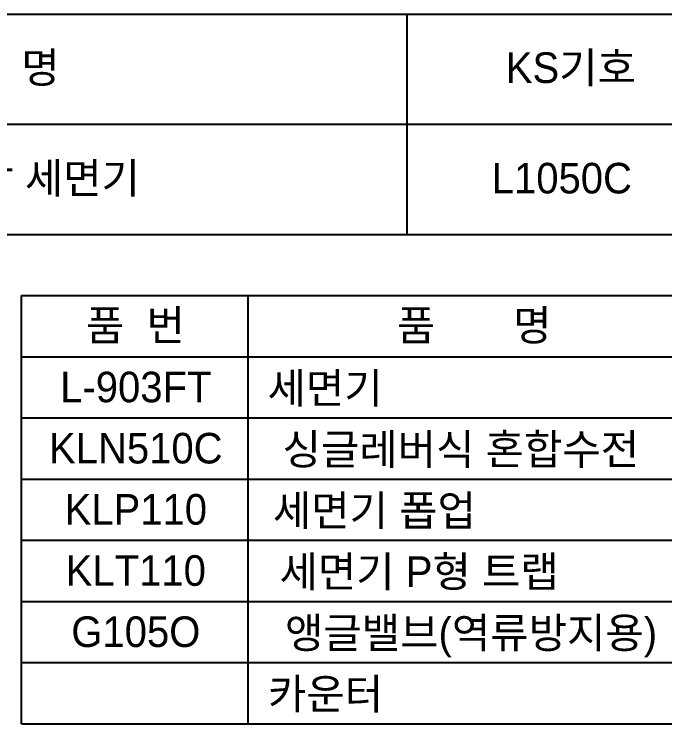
# Model space of a CAD drawing. Header units: millimetres. Extents: x 4660 to 6460, y -7073 to -4476.
# Drawn here: x 5629 to 6161, y -5056 to -4476 of the extents above; entities that cross this region are included whole.
import ezdxf
from ezdxf.enums import TextEntityAlignment as Align

# ---------------------------------------------------------------- set-up
doc = ezdxf.new("R2010")
doc.units = ezdxf.units.MM
doc.layers.add('TEXT', color=7, linetype='Continuous')
doc.layers.add('도각라인', color=7, linetype='Continuous')
doc.styles.add('타이틀', font='H2GTRM.TTF', dxfattribs={"height": 25})

msp = doc.modelspace()

# ---------------------------------------------------------------- linework, layer by layer
at = {"layer": '도각라인', "color": 7}
for p, q in [((4660.08, -4476.29), (6460.08, -4476.29)), ((5950.08, -4656.29), (5950.08, -4476.29)), ((5180.08, -4566.29), (6460.08, -4566.29)), ((4660.08, -4656.29), (6460.08, -4656.29)), ((5635.08, -5056.29), (5635.08, -4706.29)), ((5635.08, -4706.29), (6430.08, -4706.29)), ((5820.08, -5056.29), (5820.08, -4706.29)), ((5635.08, -4756.29), (6430.08, -4756.29)), ((5635.08, -4806.29), (6430.08, -4806.29)), ((5635.08, -4856.29), (6430.08, -4856.29)), ((5635.08, -4906.29), (6430.08, -4906.29)), ((5635.08, -4956.29), (6430.08, -4956.29)), ((5635.08, -5006.29), (6430.08, -5006.29)), ((5635.08, -5056.29), (6430.08, -5056.29))]:
    msp.add_line(p, q, dxfattribs=at)

# ---------------------------------------------------------------- texts
at = {"layer": 'TEXT', "style": '타이틀'}
for s, p in [('품             명', (5575.78, -4519.89)), ('KS기호', (6083.93, -4519.97)), ('톱카운터용 사각 세면기', (5565.85, -4610.29)), ('L1050C', (6076.57, -4610.29)), ('품  번', (5728.02, -4730.55)), ('품       명', (6004.9, -4730.55)), ('세면기', (5883.06, -4781.91)), ('L-903FT', (5728.41, -4781)), ('KLN510C', (5728.41, -4831)), ('싱글레버식 혼합수전', (5994, -4831.91)), ('KLP110', (5728.41, -4881)), ('세면기 폽업', (5923.34, -4881.91)), ('KLT110', (5728.41, -4931)), ('세면기 P형 트랩', (5959.9, -4931.91)), ('G105O', (5728.41, -4981)), ('앵글밸브(역류방지용)', (6002.35, -4981.91)), ('카운터', (5883.44, -5031.91))]:
    msp.add_text(s, height=25, dxfattribs=at).set_placement(p, align=Align.MIDDLE_CENTER)

doc.saveas('drawing.dxf')
